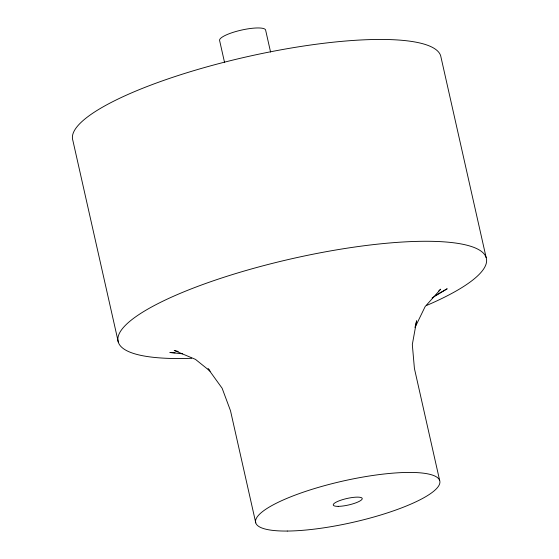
<?xml version="1.0" encoding="UTF-8"?>
<svg xmlns="http://www.w3.org/2000/svg" width="559" height="559" viewBox="0 0 559 559"><rect width="100%" height="100%" fill="white"/><g stroke="black" fill="none" stroke-linecap="round" stroke-linejoin="round"><path stroke-width="0.84" d="M438.773 290.932L440.688 289.178L425.154 306.57L414.967 327.56L416.63 320.782L412.318 344.533L414.415 368.472L439.688 480.6M432.107 297.94L447.193 288.765L436.006 295.138M175.072 352.799L169.866 352.519L182.653 353.833M178.237 351.485L174.212 350.437L195.475 359.374L210.177 371.19M209.283 369.876L208.074 368.73L222.133 388.253L230.504 410.753L255.77 522.882M486.155 257.622L440.674 55.788A188.746 42.456 -12.7 0 0 243.892 57.458A188.746 42.456 -12.7 0 0 72.845 140.351L118.326 342.192M270.57 52.057L265.595 29.99A23.59 5.31 -12.7 0 0 240.999 30.2A23.59 5.31 -12.7 0 0 219.617 40.562L224.592 62.622M191.639 358.284A188.746 42.456 -12.7 0 1 161.97 301.629A188.746 42.456 -12.7 0 1 430.458 241.306A188.746 42.456 -12.7 0 1 426.419 305.535M338.202 506.356A14.862 3.347 -12.7 0 0 361.98 499.355A14.862 3.347 -12.7 0 0 343.002 499.515A14.862 3.347 -12.7 0 0 338.202 506.356M287.256 531.05A94.373 21.228 -12.7 0 0 438.221 486.575A94.373 21.228 -12.7 0 0 317.715 487.595A94.373 21.228 -12.7 0 0 287.256 531.05"/></g></svg>
